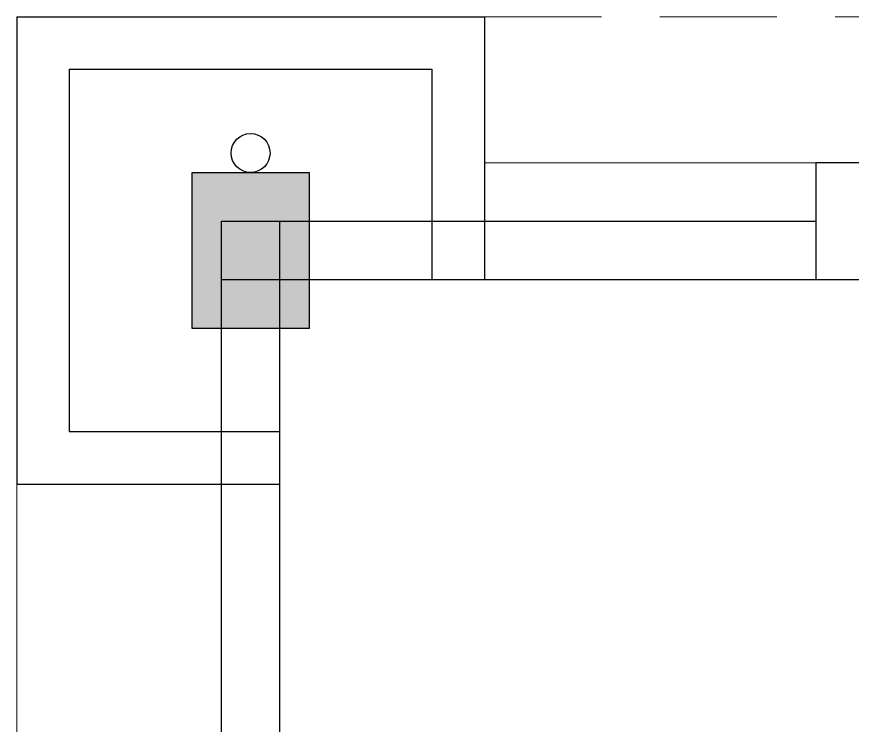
# Model space of a CAD drawing. Header units: inches. Extents: x -86208230 to 200276, y 9267 to 1246656.
# Drawn here: x 125279 to 127422, y 63754 to 65573 of the extents above; entities that cross this region are included whole.
import ezdxf

# ---------------------------------------------------------------- set-up
doc = ezdxf.new("R2010")
doc.units = ezdxf.units.IN
doc.header["$MEASUREMENT"] = 0
doc.linetypes.add('HIDDEN', pattern=[0.375, 0.25, -0.125])
for name, color, linetype, lineweight in [('COLUMN', 8, 'Continuous', 30), ('LW', 8, 'Continuous', 20), ('wall', 8, 'Continuous', 30), ('WIN', 8, 'Continuous', 18)]:
    doc.layers.add(name, color=color, linetype=linetype, lineweight=lineweight)
doc.layers.add('DOWNPIPE', color=8, linetype='Continuous')

msp = doc.modelspace()

# ---------------------------------------------------------------- linework, layer by layer
at = {"layer": 'COLUMN'}
msp.add_lwpolyline([(125728.7, 65173.1), (126028.7, 65173.1), (126028.7, 64773.1), (125728.7, 64773.1)], close=True, dxfattribs=at)
msp.add_solid([(125728.7, 65173.1), (126028.7, 65173.1), (125728.7, 64773.1), (126028.7, 64773.1)], dxfattribs=at)
at = {"layer": 'DOWNPIPE'}
msp.add_circle((125878.7, 65223.1), 50, dxfattribs=at)
at = {"layer": 'LW', "linetype": 'HIDDEN', "ltscale": 1200}
msp.add_line((126478.7, 65573.1), (133278.7, 65573.1), dxfattribs=at)
at = {"layer": 'LW'}
msp.add_line((127328.7, 65198.1), (126478.7, 65198.1), dxfattribs=at)
at = {"layer": 'wall'}
for p, q in [((125278.7, 65573.1), (126478.7, 65573.1)), ((125278.7, 65573.1), (125278.7, 64373.1)), ((126478.7, 65573.1), (126478.7, 64898.1)), ((125413.7, 65438.1), (125413.7, 64508.1)), ((125413.7, 65438.1), (126343.7, 65438.1)), ((126343.7, 65438.1), (126343.7, 64898.1)), ((125803.7, 62398.1), (125803.7, 65048.1)), ((125803.7, 65048.1), (127328.7, 65048.1)), ((125953.7, 62398.1), (125953.7, 65048.1)), ((125803.7, 64898.1), (127478.7, 64898.1)), ((125413.7, 64508.1), (125953.7, 64508.1)), ((125278.7, 64373.1), (125953.7, 64373.1))]:
    msp.add_line(p, q, dxfattribs=at)
msp.add_lwpolyline([(127328.7, 64898.1), (127478.7, 64898.1), (127478.7, 65198.1), (127328.7, 65198.1)], close=True, dxfattribs=at)
at = {"layer": 'WIN'}
msp.add_line((125278.7, 63073.1), (125278.7, 64373.1), dxfattribs=at)

doc.saveas('drawing.dxf')
